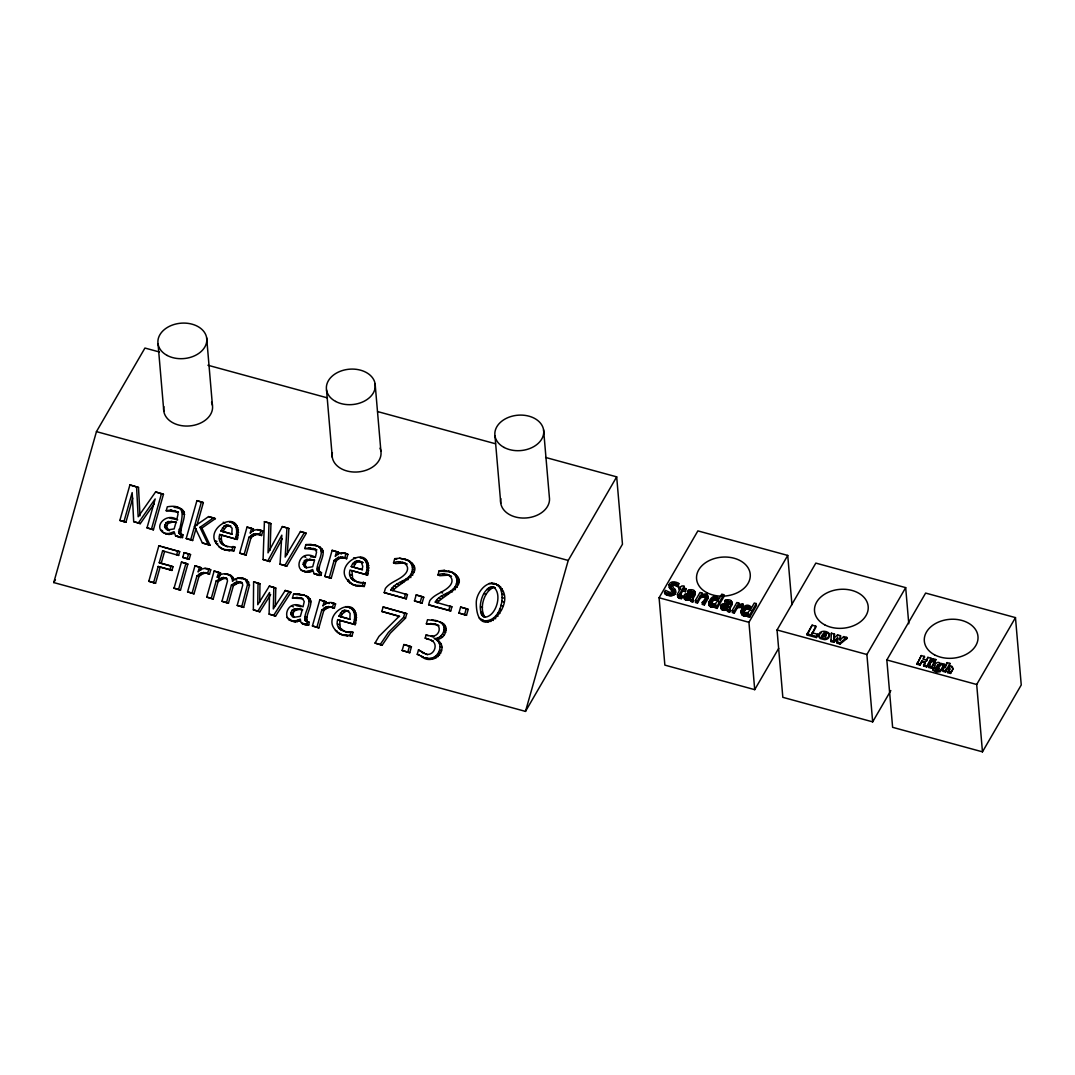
<?xml version="1.0" encoding="UTF-8"?>
<svg xmlns="http://www.w3.org/2000/svg" width="1075" height="1075" viewBox="0 0 1075 1075"><rect width="100%" height="100%" fill="white"/><g stroke="black" fill="none" stroke-linecap="round" stroke-linejoin="round"><path stroke-width="1.5" d="M493.291 587.017C502.925 593.185 496.26 616.835 484.65 617.184C474.895 612.28 482.863 582.623 495.226 587.743L491.571 586.802M483.092 616.499L485.027 617.225C478.872 608.907 483.871 591.344 493.506 587.528M270.658 594.569L259.841 611.809L253.351 609.834L253.619 581.83L259.962 583.765L259.733 602.094M258.027 583.04L257.758 604.701L269.355 586.13L275.791 588.079L275.308 606.354M273.856 587.353L273.292 608.947L285.238 590.471L291.043 592.244L275.576 616.096L269.113 614.134L269.556 592.513L257.906 611.07L253.351 609.834M935.653 668.65L935.747 670.074M282.201 538.75L269.758 561.567L263.079 559.538L264.41 521.644L269.032 522.907L268.024 552.859L282.335 526.548L288.893 528.537L287.294 554.593M270.067 550.252L270.967 523.633L269.032 522.907M710.978 601.691L711.408 603.451L715.251 603.841L718.53 599.756C716.555 596.235 711.569 598.103 710.978 601.691L711.099 604.674M743.483 610.56L743.913 612.32L747.77 612.71L751.049 608.638C749.06 605.104 744.075 606.985 743.483 610.56L743.604 613.556C743.268 609.579 748.993 606.636 751.21 610.6M714.915 606.918C702.418 609.834 712.067 589.436 719.121 598.748L721.768 594.166L723.744 594.703L723.918 596.679L717.119 608.41L715.144 607.872L714.741 604.943L715.856 604.378L714.969 605.897L716.944 606.434L717.119 608.41M708.801 604.459L708.842 603.68M748.361 613.261L747.649 616.754L749.624 617.292L756.424 605.561L756.262 603.586L754.287 603.048L751.627 607.63C744.518 598.506 734.494 618.394 748.361 613.261L748.536 615.236M221.302 548.519L225.777 550.198L233.933 550.884L234.995 547.135C227.551 547.336 216.545 544.756 219.676 534.45L237.266 539.462C245.14 501.608 193.433 532.73 223.237 549.244L219.139 547.162M227.645 546.839C222.27 545.791 220.536 539.932 221.611 535.189L219.676 534.45M339.31 633.699L343.798 635.379L351.955 636.051L353.017 632.302C345.572 632.503 334.553 629.923 337.684 619.63L355.287 624.629C363.148 586.775 311.454 617.897 341.245 634.425L337.147 632.328M344.578 631.495L340.305 628.042L339.619 620.356L337.684 619.63M351.646 584.115L356.121 585.794L364.277 586.48L365.339 582.731C357.894 582.932 346.889 580.352 350.02 570.046L367.61 575.044C375.484 537.204 323.777 568.312 353.567 584.84L349.482 582.758M356.9 581.924L352.64 578.471L351.942 570.771L367.61 575.044M286.958 527.798L285.171 557.119L300.449 531.493L306.294 533.281L286.756 566.202L280.038 564.173L281.825 535.162L267.836 560.841L263.079 559.538M833.851 642.326L833.743 641.143L837.6 637.811L837.707 638.98L833.851 642.326L830.948 641.533L831.365 633.202L834.496 634.048L833.663 639.571L834.496 634.048M687.785 591.022L691.561 591.223L692.918 592.513C691.924 596.235 684.829 590.86 683.996 596.101L686.132 598.237L690.231 597.955L690.701 599.393L692.905 599.81C691.212 595.913 700.309 588.657 688.484 589.812L687.946 592.997L692.972 593.951M729.186 601.597L729.737 602.564C728.756 606.287 721.661 600.925 720.828 606.166L722.951 608.289L727.063 608.007L727.533 609.458L729.737 609.861C728.03 605.977 737.141 598.721 725.316 599.863L724.778 603.048L729.347 603.572L729.186 601.597L724.604 601.073M164.596 526.468L165.953 522.799L168.143 521.563L176.045 522.181L174.137 528.927L167.552 529.935L164.596 526.468L166.531 527.193L169.474 530.674L167.552 529.935M166.531 527.193L167.875 523.525L173.035 521.899L176.488 522.45L174.553 521.724M290.828 613.879L292.172 610.21L294.362 608.974L302.277 609.592L300.368 616.338L293.771 617.359L290.828 613.879L292.763 614.604L294.268 617.372L292.333 616.647M292.763 614.604L294.107 610.936L299.253 609.31L302.707 609.861L300.772 609.135M303.15 564.294L304.494 560.626L306.697 559.39L314.599 560.008L312.691 566.753L306.093 567.775L303.15 564.294L305.085 565.02L306.59 567.788L304.655 567.062M305.085 565.02L306.429 561.365L308.632 560.115L313.887 560.102M235.344 538.736C237.226 533.428 237.897 525.675 232.079 522.584M353.352 623.903C355.234 618.595 355.919 610.842 350.087 607.751M365.675 574.319C367.569 569.024 368.241 561.271 362.409 558.167M483.602 620.718C499.055 622.385 505.492 599.998 500.305 588.2C490.993 574.91 475.997 591.398 476.265 602.873C476.628 650.2 525.662 596.988 494.298 583.456M833.555 638.389L837.573 634.895L840.502 635.688L839.992 640.149L843.66 636.548L846.777 637.408L846.872 638.59L840.113 644.032L837.223 643.24L837.6 637.811M837.223 643.24L837.707 638.98M840.26 639.853L840.502 635.688M426.762 658.343L424.84 657.618C436.665 663.1 446.783 643.992 434.166 638.469C442.645 639.195 448.315 626.403 440.105 622.17C450.412 624.521 445.776 640.149 436.101 639.195C451.487 647.647 433.265 667.038 421.373 656.355L423.308 657.08L417.248 654.299L418.498 649.891L424.329 653.304L418.498 649.891M247.089 580.151L245.154 579.412L247.573 584.343L241.741 606.663L243.676 607.388L249.494 585.069L247.089 580.151C242.574 576.979 236.258 577.06 232.496 581.333C232.872 573.096 221.678 571.483 217.244 577.168L219.179 577.893M166.208 510.706L170.697 510.074L178.369 512.049L166.208 510.706L167.324 506.795C189.791 503.113 180.264 520.905 179.149 533.455L182.952 534.866L182.522 537.567L175.628 536.049L174.083 531.668L169.272 533.523L165.174 533.455L169.071 534.45L173.518 533.563L171.583 532.837M176.407 507.185C192.116 509.698 179.216 525.258 181.084 534.181L182.051 534.718M303.217 624.091L308.753 624.978L309.17 622.277L307.302 621.592C304.306 613.637 317.515 600.67 306.106 596.074C314.115 602.672 302.397 612.992 305.381 620.866L307.235 621.552L306.818 624.253L303.217 624.091L300.906 622.412L300.301 619.079C279.715 629.292 283.948 596.222 303.056 606.811L304.238 601.61L302.653 598.735L296.928 597.485L292.44 598.117L293.542 594.206L298.366 593.951L304.561 595.322L293.542 594.206M320.605 572.558L319.638 572.021C316.628 564.053 329.837 551.099 318.428 546.49C326.437 553.087 314.72 563.421 317.703 571.295L321.492 572.693L321.076 575.394L314.182 573.875L312.623 569.508C292.037 579.707 296.27 546.651 315.392 557.226L316.561 552.026L314.988 549.15L309.251 547.901L304.762 548.532L305.878 544.622L310.688 544.367L316.883 545.737L305.878 544.622M175.628 536.049L180.6 536.842L181.017 534.141L180.116 533.993M314.182 573.875L319.154 574.668L319.571 571.967L318.67 571.833M412.034 571.577C413.62 566.888 411.067 561.513 406.498 559.672C428.817 571.107 400.357 582.139 392.751 590.686L390.816 589.947C395.493 581.172 409.078 581.669 412.034 571.577L413.956 572.303M456.458 583.698C458.058 579.022 455.504 573.647 450.936 571.806C473.255 583.241 444.795 594.273 437.176 602.806L435.254 602.081C439.93 593.306 453.502 593.803 456.458 583.698L458.393 584.437M545.603 457.453L616.687 476.857L622.465 544.219L525.5 711.395L53.75 582.569L96.454 431.626L144.937 348.045L159.476 352.009M132.736 498.155L125.909 522.289L119.862 520.434L129.914 484.919L138.5 487.459L140.005 515.839M125.909 522.289L123.974 521.563L132.171 492.592L133.703 521.657L140.274 523.646L154.303 503.678M136.565 486.733L138.164 516.779L155.593 491.933L163.467 494.285L153.416 529.8L147.006 527.852L155.176 498.948L138.352 522.92L133.703 521.657M153.416 529.8L151.481 529.075L161.532 493.559M155.539 583.322L148.807 581.279L158.858 545.764L179.7 551.663L178.638 555.426L162.594 550.843L159.221 562.749L173.008 566.713L171.946 570.435L158.173 566.471L153.604 582.596L155.539 583.322L160.108 567.197M161.156 563.475L164.529 551.569L162.594 550.843M171.946 570.435L170.025 569.71L171.073 565.987L159.221 562.749M177.765 550.938L176.703 554.7L178.638 555.426M196.013 528.577L192.64 540.51L186.203 538.548L196.913 500.654L203.35 502.616L196.859 525.567M174.056 588.173L181.433 562.117L185.935 563.34L187.856 564.079L180.492 590.135L174.056 588.173L180.492 590.135M182.763 557.388L184.107 552.657L188.609 553.894L190.544 554.619L189.2 559.349L182.763 557.388L189.2 559.349M192.64 540.51L190.705 539.784L201.428 501.891M178.558 589.409L185.935 563.34M187.265 558.624L188.609 553.894M199.466 567.049L198.082 571.94C201.092 568.017 206.588 567.372 210.74 569.831L209.491 574.252C205.997 571.712 201.455 573.768 198.888 576.643L194.024 593.83L187.588 591.882L194.965 565.813L201.401 567.775L200.703 570.22M194.024 593.83L192.089 593.104L196.953 575.918L201.321 572.814L207.556 573.271M209.491 574.252L207.569 573.526L208.819 569.105L207.408 568.594M213.186 599.071L211.264 598.332L216.196 580.863L223.143 577.477L226.906 578.35L223.009 578.699L218.131 581.588L213.186 599.071L206.749 597.109L214.127 571.04L220.563 573.002L219.528 576.67M217.244 577.168L218.628 572.276M225.777 550.198L223.855 549.473L232.012 550.158L233.073 546.409M228.438 603.236L226.516 602.497L231.448 585.028L236.312 582.153L242.198 582.556L238.247 582.878L233.383 585.754L228.438 603.236L223.909 602L221.987 601.261L227.483 581.024L227.228 579.452L224.971 577.624M251.537 528.322L250.153 533.213C253.162 529.303 258.658 528.645 262.811 531.104L261.561 535.525C258.067 532.985 253.525 535.041 250.959 537.93L246.094 555.103L239.658 553.155L247.035 527.086L253.472 529.048L252.773 531.493M246.094 555.103L244.159 554.378L249.024 537.191L253.391 534.087L259.626 534.544M243.676 607.388L237.212 605.427L242.708 585.203L242.466 583.631L240.263 581.83M261.561 535.525L259.639 534.799L260.889 530.378L259.478 529.867M336.623 551.556L335.239 556.447C338.262 552.537 343.745 551.892 347.897 554.337L346.647 558.758C343.153 556.218 338.612 558.274 336.045 561.163L331.181 578.337L324.744 576.388L332.121 550.319L338.558 552.281L337.859 554.727M324.301 601.127L322.917 606.031C325.927 602.107 331.422 601.462 335.575 603.922L334.325 608.329C330.831 605.789 326.289 607.845 323.723 610.734L318.858 627.921L312.422 625.959L319.799 599.904L326.236 601.852L325.537 604.311M331.181 578.337L329.259 577.611L334.11 560.424L338.477 557.32L344.712 557.791M318.858 627.921L316.923 627.195L321.788 610.009L326.142 606.891L332.377 607.362M346.647 558.758L344.726 558.032L345.975 553.612L344.564 553.101M334.325 608.329L332.39 607.603L333.64 603.196L332.242 602.672M356.121 585.794L354.186 585.069L362.356 585.741L363.404 582.005M343.798 635.379L341.863 634.653L350.02 635.325L351.082 631.576M406.283 598.842L404.348 598.117L405.517 593.964L407.452 594.69L406.283 598.842L384.205 592.621L385.374 588.468C390.749 581.199 401.002 579.922 406.243 572.639C411.51 564.442 400.196 559.188 393.531 562.857L394.713 558.678L399.672 558.221L408.433 560.398M381.853 611.447L383.117 606.999L406.767 613.664L405.517 618.098L390.319 633.175L382.149 645.202L376.962 643.791L375.027 643.052L378.951 636.4L399.282 616.203L381.853 611.447L399.631 616.499M375.027 643.052L380.227 644.476L388.384 632.436L403.582 617.372L404.832 612.938M414.507 600.885L416.173 594.959L421.83 596.504L423.752 597.23L422.085 603.156L414.507 600.885L422.085 603.156M402.171 650.469L403.851 644.543L409.494 646.088L411.429 646.814L409.75 652.74L402.171 650.469L409.75 652.74M420.15 602.43L421.83 596.504M407.828 652.014L409.494 646.088M450.707 610.976L448.772 610.251L449.955 606.098L451.89 606.824L450.707 610.976L430.564 605.48L428.629 604.755L429.812 600.602C435.173 593.333 445.426 592.056 450.68 584.773C455.934 576.576 444.62 571.322 437.968 574.977L439.151 570.812L444.109 570.355L452.857 572.532M426.358 623.836L434.381 623.876L438.922 625.677L436.316 624.602L426.358 623.836L427.528 619.697L437.632 621.135L431.774 619.711M425.189 638.16L428.898 639.383L425.189 638.16L426.09 634.976L433.83 636.79L431.021 636.333M458.931 613.019L460.611 607.093L466.254 608.638L468.189 609.364L466.51 615.29L458.931 613.019L466.51 615.29M464.575 614.564L466.254 608.638M525.5 711.395L568.218 560.451L616.687 476.857M741.858 608.867L742.032 610.828C739.398 614.309 744.303 617.453 747.421 615.787L747.259 613.812M686.388 595.469L686.764 596.921L688.752 597.337L690.405 597.082L691.615 594.999L687.032 594.865L686.549 598.466L688.255 596.518L691.789 596.974L691.615 594.999M723.058 606.045L724.913 604.593L728.447 605.05L727.238 607.133C725.061 609.028 721.849 604.244 723.233 608.02L723.22 605.521M730.059 609.014L729.898 611.836L727.708 611.433L727.238 609.982L721.983 609.767L721.002 608.141L721.567 604.634M671.324 584.639L673.823 583.08L677.962 584.881L678.137 586.856L673.998 585.055L671.499 586.614L671.324 584.639L675.463 590.659C673.971 595.254 667.642 593.924 664.552 591.882L665.452 590.336L670.236 592.513L672.816 591.317L672.95 590.081L669.04 584.706C670.289 580.54 676.027 581.562 678.795 583.456L678.137 586.856M682.491 588.952L682.665 590.928L685.501 591.707L685.326 589.732L682.491 588.952L679.615 594.153L681.819 595.671L681.993 597.646L681.402 598.654L679.722 598.412L677.761 597.136L677.398 594.233L680.529 588.415L679.172 588.052L682.007 585.862L684.063 586.251L684.224 588.227M677.949 595.133L677.761 597.136M701.975 593.01L701.102 594.515L705.899 593.87L707.928 596.101L704.192 602.954L704.367 604.929L702.405 604.392L702.23 602.417C706.853 598.063 706.933 592.54 700.322 595.846L697.299 601.073L697.473 603.048L695.498 602.511L695.337 600.535L700.013 592.473L701.975 593.01L702.15 594.986M707.928 596.101L707.726 599.138L704.367 604.929M664.552 591.882L664.726 593.857C668.314 597.001 677.693 596.477 675.342 589.718M694.88 591.572L695.243 594.502L692.69 599.326M731.712 601.624L732.075 604.553L729.267 609.942M683.996 596.101L684.426 598.977L686.293 600.213L690.405 599.931L690.876 601.368L693.066 601.785L693.227 598.963M682.665 590.928L679.776 596.128L679.615 594.153M937.145 665.976L938.233 664.565L939.993 665.076L938.972 666.89L937.145 665.976L937.279 667.548M937.239 667.118C937.333 664.39 940.934 667.011 939.993 665.076M949.91 663.383L948.405 667.306L949.91 663.383L947.102 662.617L942.721 670.168L942.815 671.311L945.637 672.077C946.121 666.876 953.055 668.045 947.76 672.668L950.596 673.434L952.988 668.972L951.886 667.347M711.139 603.666C711.731 600.078 716.716 598.211 718.705 601.731M232.2 534.248L220.886 530.956L224.178 525.984L226.287 525.097L230.655 525.997L226.287 525.097M222.821 531.682L226.099 526.71L228.222 525.823M362.544 569.844L351.229 566.552L352.708 563.528L356.631 560.68L363.135 562.655L359.063 560.854M353.164 567.278L356.443 562.306L360.998 561.593M350.222 619.415L338.894 616.136L342.186 611.151L344.309 610.264L348.676 611.164L344.309 610.264M340.829 616.862L342.32 613.838L346.231 610.99M934.739 665.653L934.336 667.629L935.492 668.986M53.75 582.569L55.416 579.694M778.649 648.4L754.717 689.653L664.861 665.116L659.096 597.767L697.877 530.889L787.733 555.426L791.952 604.714M677.962 584.881L678.795 583.456M684.063 586.251L683.136 587.864L685.957 588.63L685.501 591.707M681.402 598.654L681.819 595.671M685.326 589.732L685.957 588.63M687.946 592.997L688.645 591.788M697.473 603.048L700.497 597.821L700.322 595.846M702.405 604.392L703.937 601.731M716.944 606.434L723.744 594.703M738.807 603.062L737.934 604.58L742.906 604.016L742.288 607.362L737.383 607.792L734.306 613.099L732.33 612.562L732.169 610.587L736.845 602.524L738.807 603.062L738.982 605.037M734.306 613.099L734.131 611.124L737.208 605.816L741.293 605.01L742.288 607.362M742.113 605.386L742.906 604.016M749.624 617.292L749.463 615.317L756.262 603.586M754.717 689.653L748.939 622.304L787.733 555.426M890.826 690.567L872.672 721.863L782.828 697.326L777.05 629.977L815.831 563.098L905.688 587.635L908.778 623.782M811.961 632.718L817.591 634.25L816.449 637.569L807.204 635.043L807.11 633.86L812.149 625.18L815.764 626.161L815.858 627.343L812.055 633.887L815.764 626.161M807.204 635.043L812.149 625.18M816.449 637.569L817.591 634.25M872.672 721.863L866.893 654.5L905.688 587.635M886.835 659.956L925.629 593.077L1015.472 617.614L1021.25 684.977L982.469 751.842L892.613 727.318L886.835 659.956L976.691 684.493L982.469 751.842M927.859 657.362L926.435 661.152L927.859 657.362L931.017 658.222L931.111 659.365L926.731 666.917L923.586 666.057L925.252 661.864L921.826 660.923L920.146 665.129L917.015 664.269L921.302 655.575L924.433 656.422L924.54 657.564M917.015 664.269L921.302 655.575M920.146 665.129L921.826 660.923M924.433 656.422L922.901 659.069L926.327 660.01M923.586 666.057L924.769 664.028M926.731 666.917L931.017 658.222M928.639 666.325L931.81 660.856L934.632 661.622L931.555 668.233L928.733 667.468L928.639 666.325L931.447 667.091L931.555 668.233M932.186 660.198L933.019 658.773L935.841 659.539L935.102 662.106L932.294 661.34L932.186 660.198L935.008 660.964L935.102 662.106M928.733 667.468L930.318 664.726M931.447 667.091L934.632 661.622M935.008 660.964L935.841 659.539M938.757 667.924L938.851 669.067L936.93 669.376L933.046 667.669L932.831 670.276L936.728 672.184L940.289 671.687L944.28 665.371L944.186 664.229L941.552 663.517L941.082 664.323C936.97 657.698 929.983 670.289 938.757 667.924L937.481 669.51L935.747 669.134M938.851 669.067L938.005 670.383L937.897 669.241M944.186 664.229L940.692 670.128L938.972 671.082L933.893 670.195L932.724 669.134L933.046 667.669M945.006 667.535L946.47 665.022M945.637 672.077L945.53 670.934C946.027 665.734 952.947 666.903 947.666 671.526L947.76 672.668M950.596 673.434L950.488 672.292C954.694 669.725 952.826 664.148 948.298 666.164M976.691 684.493L1015.472 617.614M280.038 564.173L284.821 565.477L304.359 532.555M269.113 614.134L273.641 615.37L289.108 591.519M819.782 634.062L819.016 636.951A4.69 3.386 -4.9 0 0 820.507 638.617L824.418 639.638A4.475 3.238 -4.9 0 0 828.556 638.013L829.47 636.077A4.407 3.198 -4.9 0 0 828.126 633.618L827.199 633.135M669.953 585.149L669.335 587.595L673.125 592.056L672.95 590.081M825.224 637.179L826.07 635.715L825.587 633.497L823.625 633.309L822.133 635.191L822.281 636.978L823.732 634.492L826.03 635.11M723.394 607.496L725.087 606.569L728.608 607.026M837.116 642.057L840.005 642.85L846.777 637.408M199.963 527.341L213.441 517.908L215.376 518.647L201.898 528.067L199.963 527.341L208.147 544.541L210.082 545.267L201.898 528.067M213.441 517.908L208.59 516.591L194.494 526.36L202.382 542.969L210.082 545.267M820.386 633.497L821.125 633.041M700.497 597.821L703.964 596.867L705.872 597.7M701.263 596.491L702.526 595.98M303.728 571.282L307.611 572.29L312.072 571.403L310.137 570.664M291.392 620.866L295.289 621.861L299.737 620.974L297.815 620.248M708.64 602.484L710.36 604.782L714.741 604.943M405.181 563.407L407.116 564.147L404.576 562.991L395.466 563.582L393.531 562.857M451.54 576.267L449.001 575.125L439.89 575.716L437.968 574.977M242.372 578.108L244.307 578.847L237.347 578.216M431.895 636.064C436.961 636.749 440.79 630.877 438.627 626.497L436.988 624.951M725.746 609.364L727.399 609.108M313.121 548.344L316.91 549.876L304.762 548.532M300.798 597.915L302.733 598.641L292.44 598.117M949.198 667.091L949.91 666.984M496.22 584.195L489.125 583.429M442.725 571.389L450.653 571.739L448.718 571.013M174.567 510.504L177.577 512.547L178.007 514.199L176.838 519.4C165.268 511.767 150.621 529.343 167.109 534.181M232.254 547.242L234.995 547.135M362.597 582.838L365.339 582.731M345.666 632.006L353.017 632.302M425.566 653.99C433.682 656.946 439.258 643.831 431.209 640.31L433.144 641.049L426.977 638.657M331.678 603.088L335.575 603.922M232.079 578.646L234.001 579.371L231.38 575.703L224.688 573.674M357.988 582.422L361.227 582.892M677.398 594.233L678.312 595.913L681.241 596.679M174.069 507.266L178.329 507.911M680.986 597.485L681.993 597.646M229.607 522.141L231.945 522.517M359.937 557.723L362.275 558.113M349.953 607.684L345.68 606.582M310.447 556.702L314.787 557.428M301.013 606.757L296.189 605.548M729.428 610.721L730.234 610.99M824.968 632.503L826.057 632.732M207.945 365.245L327.499 397.898M377.58 411.564L495.521 443.773M96.454 431.626L568.218 560.451M843.754 637.73L846.872 638.59M944.28 665.371L941.646 664.659L941.552 663.517M921.92 662.066L925.347 663.006M695.337 600.535L697.299 601.073M702.23 602.417L704.192 602.954M732.169 610.587L734.131 611.124M747.488 614.779L749.463 615.317M916.921 663.127L920.052 663.987M923.479 664.914L926.637 665.774M942.721 670.168L945.53 670.934M947.666 671.526L950.488 672.292M807.11 633.86L816.355 636.387M833.743 641.143L830.854 640.351L830.948 641.533M659.096 597.767L748.939 622.304M777.05 629.977L866.893 654.5M203.35 502.616L196.913 500.654M138.5 487.459L129.914 484.919M163.467 494.285L155.593 491.933M270.967 523.633L264.41 521.644M288.893 528.537L282.335 526.548M306.294 533.281L300.449 531.493M215.376 518.647L208.59 516.591M253.472 529.048L247.035 527.086M338.558 552.281L332.121 550.319M220.886 530.956L231.837 533.952L232.093 528.148L228.733 525.272M351.229 566.552L362.181 569.548L362.759 566.27L361.2 561.929M221.611 535.189L237.266 539.462M423.752 597.23L416.173 594.959M468.189 609.364L460.611 607.093M390.816 589.947L407.452 594.69M435.254 602.081L451.89 606.824M119.862 520.434L123.974 521.563M147.006 527.852L151.481 529.075M186.203 538.548L190.705 539.784M202.382 542.969L208.147 544.541M239.658 553.155L244.159 554.378M324.744 576.388L329.259 577.611M384.205 592.621L404.348 598.117M428.629 604.755L448.772 610.251M162.365 546.92L179.7 551.663M190.544 554.619L184.107 552.657M406.767 613.664L383.117 606.999M187.856 564.079L181.433 562.117M201.401 567.775L194.965 565.813M220.563 573.002L214.127 571.04M259.962 583.765L253.619 581.83M275.791 588.079L269.355 586.13M291.043 592.244L285.238 590.471M326.236 601.852L319.799 599.904M158.173 566.471L170.025 569.71M338.894 616.136L349.859 619.119L350.101 613.314L346.741 610.439M339.619 620.356L355.287 624.629M411.429 646.814L403.851 644.543M148.807 581.279L153.604 582.596M187.588 591.882L192.089 593.104M206.749 597.109L211.264 598.332M221.987 601.261L226.516 602.497M237.212 605.427L241.741 606.663M312.422 625.959L316.923 627.195M743.08 605.991L742.301 603.814M347.897 554.337L342.065 552.792M262.811 531.104L256.979 529.545M209.343 569.32L210.74 569.831M496.744 584.477L498.666 585.203M491.665 583.093L493.6 583.819M498.746 586.05L500.668 586.775M500.305 588.2L502.24 588.925M501.434 590.914L503.369 591.64M452.817 572.854L454.752 573.593M489.945 587.111L491.866 587.837M444.109 570.355L446.044 571.08M454.376 574.184L456.297 574.923M488.399 587.958L490.334 588.683M455.598 575.797L457.533 576.523M502.079 594.058L504.014 594.798M439.151 570.812L441.072 571.537M456.445 577.584L458.38 578.31M486.935 589.342L488.87 590.067M447.079 574.399L449.001 575.125M404.294 558.879L406.216 559.618L399.672 558.221M408.393 560.733L410.314 561.459M443.034 574.063L444.969 574.789M456.875 579.506L458.81 580.231M409.938 562.064L411.873 562.789M502.2 597.498L504.135 598.224M411.161 563.663L413.096 564.388M456.875 581.548L458.81 582.274M394.713 558.678L396.648 559.403M412.021 565.45L413.942 566.189M402.641 562.265L404.576 562.991M484.287 593.682L486.222 594.421M398.61 561.929L400.532 562.655M412.437 567.372L414.372 568.097M501.81 601.234L503.745 601.96M412.451 569.414L414.372 570.14M455.249 586.614L457.171 587.34M500.896 605.252L502.818 605.977M453.408 588.966L455.343 589.705M410.811 574.48L412.746 575.219M499.539 609.243L501.474 609.968M450.559 591.143L452.481 591.868M364.102 559.309L366.037 560.035M408.97 576.845L410.905 577.571M365.419 560.801L367.354 561.526M353.567 557.831L355.502 558.557M366.36 562.642L368.295 563.367M339.687 553.235L341.608 553.961M497.9 612.71L499.835 613.435M446.3 593.494L448.235 594.22M406.122 579.008L408.057 579.734M480.538 606.891L482.473 607.617M440.737 592.258L442.672 592.983M356.631 560.68L358.566 561.405M366.911 564.792L368.846 565.517M444.123 594.582L446.058 595.308M320.538 548.653L322.46 549.379M354.508 561.58L356.443 562.306M340.641 556.837L342.562 557.562M495.978 615.626L497.913 616.351M321.089 550.01L323.011 550.736M367.059 567.21L368.98 567.936M338.477 557.32L340.412 558.046M401.875 581.36L403.797 582.086M441.019 596.303L442.954 597.028M321.304 551.569L323.239 552.308M352.708 563.528L354.643 564.254M480.512 611.971L482.447 612.696M309.251 547.901L311.186 548.626M366.79 569.911L368.725 570.637M336.3 558.516L338.235 559.242M399.698 582.448L401.62 583.174M493.774 618.004L495.696 618.73M481.022 613.892L482.957 614.618M438.506 598.13L440.441 598.856M481.882 615.397L483.817 616.136M334.11 560.424L336.045 561.163M491.369 619.751L493.304 620.477M396.594 584.168L398.529 584.894M366.118 572.867L368.053 573.593M436.584 600.052L438.519 600.777M233.759 523.727L235.694 524.452M235.076 525.218L237.011 525.944M488.883 620.786L490.805 621.511M255.541 533.59L257.476 534.329M394.082 585.996L396.017 586.722M479.235 618.125L485.537 621.444M486.29 621.108L488.225 621.834M223.224 522.235L225.159 522.961M236.016 527.046L237.951 527.785M481.197 619.711L483.132 620.436M253.391 534.087L255.312 534.812M236.567 529.209L238.502 529.935M392.16 587.918L394.082 588.657M251.214 535.283L253.149 536.008M179.874 508.663L181.809 509.389M224.178 525.984L226.099 526.71M181.984 510.827L183.919 511.552M303.862 556.554L305.797 557.28M236.715 531.628L238.65 532.353M309.654 559.013L311.575 559.739M349.778 574.359L351.713 575.085M182.535 512.184L184.457 512.909M249.024 537.191L250.959 537.93M306.697 559.39L308.632 560.115M222.377 527.933L224.299 528.672M182.75 513.742L184.685 514.468M236.446 534.315L238.381 535.041M350.705 577.732L352.64 578.471M170.697 510.074L172.632 510.8M304.494 560.626L306.429 561.365M351.606 579.076L353.541 579.801M352.802 580.191L354.723 580.917M317.447 567.13L319.369 567.855M235.774 537.272L237.709 537.997M303.311 562.642L305.246 563.367M362.356 585.741L364.277 586.48M317.085 568.944L319.02 569.669M347.709 580.984L351.417 583.483M317.179 570.328L319.1 571.053M357.841 585.673L359.776 586.399M303.647 565.84L305.569 566.565M317.703 571.295L321.492 572.693M175.763 519.104L177.698 519.83L169.958 518.137M319.154 574.668L321.076 575.394M307.826 571.349L309.761 572.088M317.367 574.803L319.302 575.542M219.434 538.763L221.369 539.489M305.69 571.564L307.611 572.29M301.04 570.005L305.649 572.021M171.1 521.173L173.035 521.899M441.704 623.298L443.639 624.024M442.913 624.588L444.835 625.314M168.143 521.563L170.078 522.289M284.821 565.477L286.756 566.202M443.72 626.067L445.655 626.792M220.362 542.149L222.297 542.875M215.04 540.738L216.975 541.464M267.836 560.841L269.758 561.567M221.262 543.493L223.197 544.219M434.381 623.876L436.316 624.602M165.953 522.799L167.875 523.525M444.123 627.692L446.058 628.418M222.458 544.595L224.393 545.321M430.685 623.406L432.62 624.132M178.893 529.29L180.815 530.015M215.981 543.211L217.916 543.937M444.136 629.507L446.071 630.232M164.757 524.815L166.692 525.541M232.012 550.158L233.933 550.884M178.531 531.104L180.466 531.829M443.76 631.468L445.695 632.207M227.497 550.091L229.432 550.817M178.625 532.488L180.56 533.227M403.582 617.372L405.517 618.098M165.093 528L167.015 528.725M179.149 533.455L182.952 534.866M166.114 529.236L168.036 529.962M442.497 634.263L444.432 634.989M180.6 536.842L182.522 537.567M160.618 530.029L162.553 530.754M169.272 533.523L171.207 534.248M178.826 536.976L180.748 537.702M440.481 636.36L442.403 637.085M167.136 533.724L169.071 534.45M138.352 522.92L140.274 523.646M162.486 532.179L164.421 532.904M437.7 637.757L439.635 638.483M426.09 634.976L428.025 635.701M437.377 640.781L439.299 641.506M351.78 608.893L353.702 609.619M353.097 610.385L355.019 611.111M439.366 643.495L441.287 644.221M354.038 612.226L355.959 612.952M327.351 602.82L329.286 603.545M354.589 614.376L356.51 615.102M440.132 646.612L442.067 647.338M298.366 593.951L300.301 594.677M308.203 598.237L310.137 598.963M342.186 611.151L344.121 611.877M328.305 606.407L330.24 607.133M354.723 616.795L356.658 617.52M308.753 599.595L310.688 600.32M326.142 606.891L328.077 607.617M439.688 650.12L441.623 650.845M308.982 601.153L310.917 601.879M340.385 613.113L342.32 613.838M296.928 597.485L298.85 598.211M158.858 545.764L160.793 546.49M323.978 608.101L325.9 608.826M354.468 619.482L356.389 620.208M438.828 652.431L440.75 653.157M239.832 577.786L241.767 578.511M227.255 574.01L229.19 574.735M229.459 574.977L231.38 575.703M246.901 581.535L248.836 582.26M321.788 610.009L323.723 610.734M353.796 622.438L355.718 623.178M231.058 576.523L232.993 577.248M437.632 654.379L439.567 655.105M204.908 568.272L206.843 569.011M234.901 579.398L236.836 580.124M247.573 584.343L249.494 585.069M436.127 655.938L438.062 656.664M238.408 581.669L240.33 582.395M236.312 582.153L238.247 582.878M223.143 577.477L225.078 578.202M434.313 657.121L436.235 657.846M221.074 577.974L223.009 578.699M234.001 583.268L235.922 583.994M432.231 657.9L434.166 658.626M203.471 572.317L205.406 573.056M291.54 606.125L293.475 606.864M429.96 658.249L431.895 658.975M297.318 608.584L299.253 609.31M218.763 579.102L220.698 579.828M337.456 623.943L339.377 624.669M201.321 572.814L203.242 573.539M417.248 654.299L419.183 655.024M427.501 658.142L429.422 658.881M231.448 585.028L233.383 585.754M294.362 608.974L296.297 609.7M199.144 574.01L201.079 574.735M216.196 580.863L218.131 581.588M338.383 627.316L340.305 628.042M292.172 610.21L294.107 610.936M339.283 628.66L341.205 629.386M346.97 631.737L348.905 632.463M380.227 644.476L382.149 645.202M171.073 565.987L173.008 566.713M340.466 629.762L342.401 630.487M196.953 575.918L198.888 576.643M305.112 616.701L307.047 617.426M290.989 612.226L292.911 612.952M350.02 635.325L351.955 636.051M304.762 618.515L306.697 619.24M335.373 630.555L337.308 631.28M304.843 619.912L306.778 620.638M345.518 635.258L347.453 635.983M291.312 615.411L293.247 616.136M305.381 620.866L309.17 622.277M306.818 624.253L308.753 624.978M286.85 617.44L293.327 621.592M305.045 624.387L306.98 625.112M295.504 620.933L297.426 621.659M301.86 623.46L305.152 624.817M293.354 621.135L295.289 621.861M288.718 619.59L290.653 620.315M273.641 615.37L275.576 616.096M257.906 611.07L259.841 611.809M360.353 557.388L364.344 558.906M230.01 521.792L234.001 523.31M348.018 606.958L352.022 608.477M435.711 620.409L442.04 622.895M314.948 545.012L320.363 547.215M302.626 594.596L308.028 596.8M422.408 652.579L427.501 654.715M317.474 575.246L315.163 573.566M178.92 537.406L176.623 535.726M822.187 635.795L824.485 636.427L825.923 633.928M342.777 557.052L344.726 558.032M257.691 533.818L259.639 534.799M330.455 606.636L332.39 607.603M205.621 572.545L207.569 573.526M940.007 664.122L940.921 664.901M302.841 623.137L303.782 624.185M348.246 579.519L349.644 581.709M707.928 597.122L708.103 598.076M675.624 592.634L674.737 588.683M949.359 667.468L949.695 669.201M948.983 667.306L949.077 668.448M948.473 667.253L948.567 668.381M947.975 667.36L948.069 668.502M947.102 662.617L947.196 663.759M939.725 664.726L939.819 665.868M939.268 664.511L939.362 665.653M938.744 664.444L938.838 665.586M938.233 664.565L938.341 665.707M937.481 669.51L937.588 670.652M936.997 669.591L937.104 670.733M933.019 658.773L933.113 659.916M931.81 660.856L931.904 661.998M840.005 642.85L840.113 644.032M837.573 634.895L837.68 636.077M831.365 633.202L831.472 634.384M825.587 633.497L825.694 634.68M825.036 633.229L825.143 634.411M824.323 633.148L824.431 634.331M823.625 633.309L823.732 634.492M822.523 636.239L822.63 637.421M749.987 607.469L750.162 609.444M749.382 607.093L749.557 609.068M748.738 606.837L748.899 608.813M748.039 606.703L748.213 608.678M747.38 606.703L747.555 608.678M746.749 606.824L746.923 608.799M746.144 607.066L746.319 609.041M746.117 614.121L746.292 616.096M745.029 607.926L745.203 609.901M744.962 614.174L745.123 616.15M744.048 609.283L744.209 611.258M743.228 607.133L743.403 609.108M743.766 613.973L743.927 615.948M742.879 613.65L743.04 615.626M742.167 613.234L742.341 615.209M741.293 605.01L741.468 606.985M741.428 609.753L741.589 611.729M741.642 612.696L741.817 614.672M741.186 610.587L741.468 614.04M740.339 604.876L740.514 606.851M739.345 604.956L739.506 606.932M738.297 605.265L738.471 607.241M737.208 605.816L737.383 607.792M731.887 602.067L732.075 604.553M730.866 600.871L731.04 602.847M729.629 602.027L729.804 604.002M729.67 608.947L729.831 610.923M729.361 607.402L729.522 609.377M729.737 609.861L729.898 611.836M728.38 601.288L728.554 603.263M728.917 609.847L729.092 611.823M727.788 604.849L727.963 606.824M728.111 609.7L728.286 611.675M727.533 609.458L727.708 611.433M726.66 601.019L726.834 602.994M727.063 608.007L727.332 611.07M726.27 604.567L726.431 606.542M725.88 608.302L726.055 610.278M724.913 604.593L725.087 606.569M724.805 608.45L724.967 610.425M723.865 604.916L724.026 606.891M723.824 608.437L723.999 610.412M722.951 608.289L723.126 610.264M721.822 607.792L721.983 609.767M721.123 605.225L721.285 607.2M721.083 607.053L721.258 609.028M720.828 606.166L721.002 608.141M717.482 598.6L717.657 600.576M716.877 598.211L717.052 600.186M716.219 597.969L716.393 599.931M715.533 597.834L715.695 599.81M714.875 597.821L715.036 599.796M714.243 597.942L714.405 599.917M713.639 598.184L713.813 600.159M713.612 605.252L713.773 607.227M712.523 599.044L712.698 601.019M712.443 605.292L712.618 607.268M711.529 600.401L711.704 602.376M711.247 605.091L711.422 607.066M710.36 604.782L710.535 606.757M709.661 604.352L709.822 606.327M709.137 603.827L709.298 605.803M708.68 601.704L708.962 605.171M707.068 594.381L707.229 596.356M705.402 595.308L705.563 597.283M704.757 595.026L704.918 596.988M703.803 594.892L703.964 596.867M702.741 594.986L702.916 596.961M701.585 595.308L701.76 597.27M695.055 592.016L695.243 594.502M694.047 590.807L694.208 592.782M692.676 593.158L692.851 595.133M692.354 591.546L692.515 593.521M692.528 597.351L693.066 601.785M691.561 591.223L691.722 593.198M692.098 599.796L692.26 601.772M690.97 594.798L691.131 596.773M691.292 599.648L691.453 601.624M690.701 599.393L690.876 601.368M689.827 590.968L690.002 592.943M690.231 597.955L690.499 601.006M689.438 594.515L689.599 596.491M689.048 598.237L689.223 600.213M688.081 594.542L688.255 596.518M687.973 598.385L688.134 600.361M687.032 594.865L687.194 596.84M686.992 598.385L687.167 600.361M686.132 598.237L686.293 600.213M684.748 594.569L684.909 596.544M684.99 597.74L685.151 599.716M684.251 597.001L684.426 598.977M679.803 586.95L679.333 590.027L679.172 588.052M679.897 593.427L680.072 595.402M679.548 596.437L679.722 598.412M678.312 595.913L678.486 597.888M676.229 583.819L676.39 585.794M674.885 583.255L675.046 585.23M675.1 591.653L675.275 593.628M673.823 583.08L673.998 585.055M674.616 592.312L674.791 594.287M673.998 592.849L674.173 594.824M672.829 583.188L673.004 585.163M673.246 593.266L673.407 595.241M672.023 583.537L672.184 585.512M672.533 589.423L672.695 591.398M671.499 584.074L671.66 586.05M672.345 593.575L672.52 595.537M671.714 588.576L671.888 590.551M670.961 587.864L671.122 589.839M671.351 593.736L671.526 595.711M669.806 586.641L669.967 588.616M670.316 593.763L670.477 595.738M669.04 584.706L669.335 587.595M669.214 593.655L669.389 595.631M668.072 593.413L668.247 595.389M666.446 592.822L666.621 594.798M543.587 429.852L549.365 497.201A24.51 17.751 -4.9 0 1 524.707 518.043A24.51 17.751 -4.9 0 1 500.856 498.652M494.984 435.939L500.762 503.302M375.121 383.842L380.899 451.204M326.518 389.943L332.296 457.292M206.655 337.846L212.42 405.208M158.052 343.933L163.817 411.295M211.56 402.198A24.51 17.751 -4.9 0 1 189.899 425.915A24.51 17.751 -4.9 0 1 163.911 406.646M380.026 448.194A24.51 17.751 -4.9 0 1 358.365 471.912A24.51 17.751 -4.9 0 1 332.39 452.656M818.868 634.304L818.908 635.768A4.69 3.386 -4.9 0 0 820.413 637.435L824.31 638.456A4.555 3.306 -4.9 0 0 827.118 637.838A4.475 3.238 -4.9 0 0 828.449 636.83L829.363 634.895A4.407 3.198 -4.9 0 0 828.019 632.436C825.197 630.608 820.185 630.662 818.868 634.304M934.484 654.782A26.929 19.498 -4.9 0 0 977.753 640.539A26.929 19.498 -4.9 0 0 941.243 621.028A26.929 19.498 -4.9 0 0 934.484 654.782M824.686 624.803A26.929 19.498 -4.9 0 0 867.955 610.56A26.929 19.498 -4.9 0 0 831.445 591.048A26.929 19.498 -4.9 0 0 824.686 624.803M706.732 592.594A26.929 19.498 -4.9 0 0 750.001 578.35A26.929 19.498 -4.9 0 0 713.491 558.839A26.929 19.498 -4.9 0 0 706.732 592.594M335.642 401.445A24.51 17.751 -4.9 0 0 375.027 388.492A24.51 17.751 -4.9 0 0 341.796 370.727A24.51 17.751 -4.9 0 0 335.642 401.445M504.108 447.455A24.51 17.751 -4.9 0 0 543.493 434.488A24.51 17.751 -4.9 0 0 510.262 416.737A24.51 17.751 -4.9 0 0 504.108 447.455M167.162 355.449A24.51 17.751 -4.9 0 0 206.561 342.482A24.51 17.751 -4.9 0 0 173.317 324.731A24.51 17.751 -4.9 0 0 167.162 355.449"/></g></svg>
